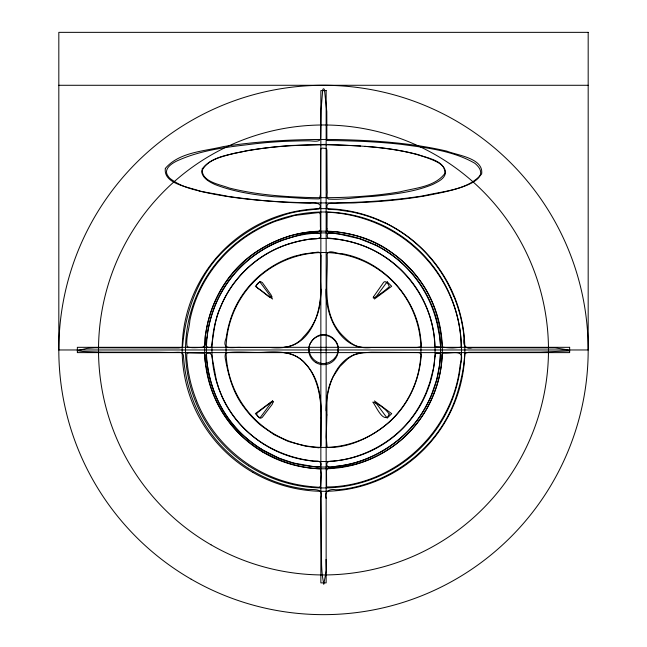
<?xml version="1.0" encoding="UTF-8"?>
<svg xmlns="http://www.w3.org/2000/svg" width="647" height="647" viewBox="0 0 647 647"><rect width="100%" height="100%" fill="white"/><g stroke="black" fill="none" stroke-linecap="round" stroke-linejoin="round"><path stroke-width="0.97" d="M320.855 289.088C320.92 312.372 310.94 344.843 283.798 347.318M326.145 410.845C326.08 387.561 336.06 355.09 363.202 352.615M220.595 306.872C214.505 319.408 213.898 333.52 211.512 346.768A1.723 1.723 0 0 1 210.971 347.204L209.418 347.504A21.65 21.65 0 0 1 208.649 347.504C202.374 346.355 208.374 337.136 207.436 332.97A134.883 134.883 0 0 1 213.089 310.851C221.031 287.608 236.689 267.187 257.013 253.389A121.434 121.434 0 0 1 282.699 239.98C293.714 237.028 308.886 230.397 319.958 233.551C320.734 234.651 321.017 236.26 320.216 237.417C317.159 239.681 313.011 238.476 309.476 239.115A151.414 151.414 0 0 0 288.198 244.202M288.182 244.162C277.304 247.566 267.065 252.864 257.838 259.536A112.416 112.416 0 0 0 239.697 276.018L233.567 283.612A104.774 104.774 0 0 0 226.749 294.15A109.65 109.65 0 0 0 220.603 306.872M289.217 236.106L284.276 237.756A127.588 127.588 0 0 0 260.474 249.144C237.109 262.917 219.875 285.586 211.189 311.126A119.485 119.485 0 0 0 205.924 332.186A67.417 67.417 0 0 0 205.665 334.087C203.829 338.001 207.21 345.538 202.479 347.35C197.456 347.471 192.07 348.288 187.218 346.905C185.479 338.575 189.288 329.032 189.862 320.548C196.809 285.311 219.317 253.648 249.483 234.408A146.052 146.052 0 0 1 275.671 221.185L294.765 215.419L318.777 212.564L319.901 213.251L320.322 214.569L320.386 226.757C322.077 233.13 313.981 232.119 309.994 231.99A104.03 104.03 0 0 0 289.217 236.098M352.065 465.056L341.875 466.908L328.854 468.218L327.099 468.946L326.509 470.895L326.614 486.965C354.362 486.916 381.69 477.284 404.027 460.971A141.96 141.96 0 0 0 433.433 432.01C441.731 420.89 448.428 408.605 453.167 395.552A130.961 130.961 0 0 0 460.171 364.649C465.905 347.989 453.895 353.691 443.43 353.06C440.567 353.683 442.54 357.508 441.844 359.457C440.744 376.085 435.423 392.333 427.707 407.02A121.321 121.321 0 0 1 418.342 421.601C410.473 432.172 400.752 441.335 389.704 448.525A121.07 121.07 0 0 1 352.073 465.088M233.389 153.517C222.253 156.695 207.202 159.388 201.88 170.962A5.645 5.645 0 0 0 201.856 172.854C203.538 178.952 209.952 182.187 215.273 184.638C234.109 191.884 254.336 194.86 274.336 196.753C289.209 197.084 304.227 198.896 319.052 198.888A1.189 1.189 0 0 0 319.489 198.645L320.475 194.383L320.653 150.12L321.082 148.608L322.141 148.114L325.918 148.43L326.889 149.845L327.131 188.875A61.57 61.57 0 0 1 327.164 190.485C327.778 193.17 325.829 197.189 328.288 199.074C343.039 200.149 357.742 196.866 372.486 196.47C392.875 194.359 413.821 192.28 432.932 184.371C437.857 181.767 444.926 178.863 445.548 172.482A8.557 8.557 0 0 0 445.209 170.242C442.807 163.456 435.083 161.046 429.058 158.499C408.475 150.905 386.582 147.823 364.787 146.335M291.037 145.494L325.045 144.386L360.614 146.02M58.82 85.283L588.18 85.283M283.798 352.615C310.94 355.09 320.92 387.561 320.855 410.845M362.457 347.407C353.755 347.043 347.399 340.217 341.608 334.539A52.48 52.48 0 0 1 333.1 322.069C323.177 300.782 328.134 276.698 327.139 254.069C328.975 248.715 337.807 254.586 341.794 253.584A115.926 115.926 0 0 1 351.806 256.002C384.9 265.877 411.815 295.089 419.175 328.846A101.628 101.628 0 0 1 420.607 337.904L421.375 343.808L421.14 346.549A0.93 0.93 0 0 1 420.801 346.832L416.506 347.585L371.281 347.512C340.427 351.297 324.875 315.17 326.145 289.088M385.305 223.183L375.155 218.791A144.386 144.386 0 0 0 350.892 211.804L337.014 209.733L328.514 209.337L327.422 208.738L326.978 207.372A6.971 6.971 0 0 1 326.889 206.304C326.775 201.969 332.509 203.57 335.243 203.384C342.894 202.584 350.617 203.401 358.26 202.648C382.142 201.629 406.025 199.438 429.592 195.054C440.696 192.596 498.983 183.457 474.898 163.319C452.682 150.468 426.074 147.734 401.083 144.33C376.417 141.588 351.628 140.714 326.872 140.536L326.8 111.648L324.495 90.079A3.356 3.356 0 0 0 324.349 89.512L323.751 88.736L323.152 88.987A2.07 2.07 0 0 0 322.772 89.553L321.049 110.014L320.645 137.164C321.179 143.27 312.186 140.617 308.562 140.836C287.931 140.828 267.284 142.049 246.822 144.774C223.87 147.459 200.546 150.614 179.195 159.946C173.016 162.462 162.033 168.81 168.422 176.607A14.76 14.76 0 0 0 169.708 178.176C185.899 191.116 208.116 192.03 227.558 196.34C254.942 200.182 282.569 202.867 310.245 203.118C314.054 202.155 324.293 203.684 318.834 208.852C306.225 210.388 293.237 211.302 281.17 216.017A144.807 144.807 0 0 0 233.13 242.601C201.015 267.704 185.818 307.543 182.543 346.881A1.909 1.909 0 0 1 181.912 347.439L178.718 347.957L94.923 347.787L86.997 348.418L77.316 350.625L82.703 351.475L102.428 352.154L154.18 352.186C161.37 352.138 168.552 352.607 175.733 352.356C178.354 352.275 182.834 351.677 183.408 355.171C184.702 374.977 189.466 394.791 198.459 412.56C218.104 453.385 259.221 483.147 304.179 488.849C310.455 490.782 324.357 486.342 320.904 497.875L321.583 564.685A157.367 157.367 0 0 0 322.408 576.04L323.759 584.346L326.306 570.322L326.096 559.42M375.179 244.995L359.692 238.8L338.818 234.004A55.909 55.909 0 0 0 330.771 233.227L328.029 233.155L327.269 235.225A8.484 8.484 0 0 0 327.285 236.276L327.552 237.578A0.93 0.93 0 0 0 327.835 237.918L335.963 238.961A130.249 130.249 0 0 1 360.12 244.663A102.768 102.768 0 0 1 379.296 253.495C411.727 272.46 434.105 308.433 434.784 346.105A1.294 1.294 0 0 0 435.294 346.687L440.623 346.994L439.717 337.006L436.887 322.562M453.862 296.35L454.76 298.582A145.235 145.235 0 0 1 463.373 331.62L463.697 334.006A65.307 65.307 0 0 1 464.036 338.324C462.5 344.536 465.67 350.116 472.561 347.771L555.15 347.908L567.581 349.784L569.683 350.884L540.771 352.122L468.565 352.283L465.403 353.157A2.022 2.022 0 0 0 464.926 353.723L463.624 365.684A186.66 186.66 0 0 1 455.787 397.881C439.612 444.918 396.166 480.203 347.399 488.606A86.504 86.504 0 0 1 335.842 489.771C329.905 488.509 323.589 491.534 326.096 498.392M385.361 223.078A140.722 140.722 0 0 1 453.725 296.407M233.381 153.485A408.702 408.702 0 0 1 291.045 145.526M375.244 244.865A118.078 118.078 0 0 1 436.822 322.578M196.542 400.752A136.873 136.873 0 0 0 232.621 452.116C253.495 470.87 280.038 483.042 307.915 486.253A48.46 48.46 0 0 0 310.52 486.56L318.656 487.288L320.572 486.512L321.349 474.162L320.605 469.366A1.197 1.197 0 0 0 320.2 468.857C278.493 467.037 238.088 443.163 218.71 405.499A114.074 114.074 0 0 1 207.558 374.257L205.156 361.155L204.557 353.222L189.345 352.841L187.258 353.254A1.221 1.221 0 0 0 186.846 353.699L186.724 358.487L187.711 367.197A139.428 139.428 0 0 0 196.607 400.728M326.937 414.978L326.217 437.081L327.131 447.489C350.035 447.991 372.211 436.685 389.284 422.127A96.257 96.257 0 0 0 413.174 388.807A102.517 102.517 0 0 0 420.413 362.83L421.456 355.033L420.582 353.286L418.552 352.558L371.313 352.219L361.058 352.914L353.351 355.138L348.021 358.551L339.74 366.671L333.011 376.91A58.448 58.448 0 0 0 328.619 388.402L327.576 393.166A51.396 51.396 0 0 0 326.913 398.512L326.937 414.978M321.211 417.97L320.928 445.508L320.354 447.214L318.898 447.813L305.788 446.236L288.182 441.408L274.191 434.735L261.437 425.815A100.762 100.762 0 0 1 243.765 406.914C233.478 393.384 228.723 376.845 225.682 360.395C225.059 357.831 223.951 352.089 228.197 352.566C239.948 351.216 251.764 352.938 263.539 352.291C278.259 351.135 295.461 351.491 305.61 363.986A51.024 51.024 0 0 1 309.792 369.065C319.958 383.145 321.316 401.164 321.211 417.97M434.897 356.707L434.048 364.827A89.31 89.31 0 0 1 433.353 368.806L429.81 382.579L426.203 392.454A115.481 115.481 0 0 1 412.365 416.854C398.358 435.997 377.67 449.649 355.171 456.742A110.152 110.152 0 0 1 334.661 460.971C332.218 461.634 327.147 460.324 326.775 463.867A7.74 7.74 0 0 0 326.759 464.853C327.681 469.771 334.96 466.026 338.3 466.115A113.451 113.451 0 0 0 358.802 461.634C385.822 452.431 410.352 434.186 424.424 409.033A125.219 125.219 0 0 0 431.589 394.597L436.798 379.377L439.766 363.816L440.364 353.48L436.248 353.367A1.779 1.779 0 0 0 435.593 353.844L434.897 356.707M271.926 297.013C270.689 299.076 266.847 294.927 265.068 293.754A44.7 44.7 0 0 1 264.235 293.075L261.501 290.754A33.086 33.086 0 0 0 260.652 290.091C258.436 288.853 254.279 286.273 257.522 283.653A9.268 9.268 0 0 1 258.687 282.602L260.612 281.655L262.35 282.585L271.117 294.975L271.926 297.013M320.88 255.864L320.645 281.55C321.316 295.622 320.791 310.325 313.722 322.942A57.486 57.486 0 0 1 303.508 336.869C295.622 347.188 282.537 348.749 270.519 347.512L241.436 347.512C233.583 346.646 220.684 351.467 226.224 337.904A109.424 109.424 0 0 1 232.888 312.695C238.298 299.432 246.693 287.422 257.263 277.757A100.625 100.625 0 0 1 294.159 256.301L303.597 253.988L318.146 252.087L320.119 252.621L320.88 255.864M206.118 354.936L206.142 355.818A57.486 57.486 0 0 0 206.628 360.12C210.307 390.052 223.029 419.628 247.154 438.755A123.593 123.593 0 0 0 262.496 449.786L279.189 458.254L293.326 462.985L316.933 467.174L320.33 466.633L321.033 464.538A5.103 5.103 0 0 0 320.831 463.26C319.505 459.54 314.612 462.104 311.797 460.826C282.755 457.219 254.926 442.831 236.39 419.992A105.647 105.647 0 0 1 222.301 397.371L218.937 388.928L216.365 380.299L211.739 355.163L209.968 353.141L206.797 353.319A1.367 1.367 0 0 0 206.401 353.747L206.118 354.936M389.219 413.983L388.103 416.353A8.718 8.718 0 0 1 387.246 417.202C381.609 420.008 375.964 406.098 372.842 402.046C379.102 404.14 385.353 408.726 389.219 413.983M327.01 228.755C326.686 235.047 335.364 230.567 338.826 232.273C357.298 234.586 375.389 240.547 390.497 251.691A121.094 121.094 0 0 1 420.453 281.219C434.444 300.257 440.793 323.678 442.176 346.994L444.449 347.366A58.359 58.359 0 0 0 452.868 347.965L461.133 347.253C461.101 316.165 449.058 285.691 429.082 262.035A142.389 142.389 0 0 0 403.696 238.517C381.463 222.6 354.451 213.34 327.139 212.208L327.01 228.755M338.316 348.571L338.041 351.483A14.493 14.493 0 0 1 336.052 356.408L333.545 359.392L330.358 361.657A16.531 16.531 0 0 1 324.018 363.565C313.124 364.067 304.179 350.245 311.741 341.195A16.094 16.094 0 0 1 315.873 337.144C324.608 330.35 338.106 337.985 338.316 348.571M273.171 401.933L272.193 404.359L262.261 417.38L260.895 418.164L259.01 417.234A10.384 10.384 0 0 1 257.797 416.199L256.511 414.072L257.449 412.673L270.745 402.507L273.123 401.269L273.171 401.933M373.359 297.013L373.311 297.296A2.596 2.596 0 0 0 373.359 298.17L376.505 296.641L383.064 291.854A34.639 34.639 0 0 0 384.787 290.527L389.381 286.67L388.103 284.025A13.603 13.603 0 0 0 386.89 282.763L385.054 281.542L383.711 282.213L373.359 297.013M202.236 168.875C201.055 181.936 219.851 184.322 228.973 187.937C256.261 194.836 284.51 196.866 312.558 197.61C341.875 198.071 371.305 196.712 400.242 191.803C415.334 187.905 434.59 186.951 444.764 173.631C445.945 160.561 427.149 158.183 418.027 154.568C390.739 147.662 362.49 145.632 334.442 144.888C305.125 144.427 275.695 145.793 246.758 150.702C231.666 154.601 212.41 155.555 202.236 168.875M165.341 168.398C163.133 184.371 189.806 186.999 200.174 191.253C235.864 199.551 272.63 201.945 309.169 202.834C347.39 203.368 385.749 201.727 423.55 195.815C443.114 191.011 467.732 190.372 481.659 173.986C483.867 158.014 457.194 155.385 446.826 151.131C411.136 142.833 374.37 140.439 337.831 139.55C299.61 139.016 261.251 140.658 223.45 146.57C203.886 151.374 179.268 152.013 165.341 168.398M272.549 400.922L259.819 418.14L255.33 413.643L272.549 400.922M387.181 281.801L374.451 299.019L391.67 286.289L387.181 281.801M259.819 281.801L255.33 286.289L272.549 299.019L259.819 281.801M391.67 413.643L387.181 418.14L374.451 400.922L391.67 413.643M588.18 32.35L58.82 32.35L58.82 349.97L588.18 349.97L588.18 32.35M326.145 90.58L320.855 90.58L320.855 582.89L326.145 582.89L326.145 90.58M569.651 347.318L77.349 347.318L77.349 352.615L569.651 352.615L569.651 347.318M262.609 452.01A118.83 118.83 0 0 0 442.322 351.685A118.83 118.83 0 0 0 265.577 246.208A118.83 118.83 0 0 0 262.609 452.01M261.081 449.026A117.083 117.083 0 0 0 440.494 354.499A117.083 117.083 0 0 0 268.926 246.386A117.083 117.083 0 0 0 261.081 449.026M262.941 443.664A111.567 111.567 0 0 0 434.93 355.567A111.567 111.567 0 0 0 272.638 250.672A111.567 111.567 0 0 0 262.941 443.664M271.667 432.495A97.454 97.454 0 0 0 420.89 353.594A97.454 97.454 0 0 0 277.943 263.814A97.454 97.454 0 0 0 271.667 432.495M316.003 362.676A14.76 14.76 0 0 0 338.26 350.108A14.76 14.76 0 0 0 316.246 337.119A14.76 14.76 0 0 0 316.003 362.676M248.44 465.743A137.973 137.973 0 0 0 461.287 357.087A137.973 137.973 0 0 0 260.765 227.081A137.973 137.973 0 0 0 248.44 465.743M252.831 472.375A141.337 141.337 0 0 0 464.837 349.97A141.337 141.337 0 0 0 252.831 227.566A141.337 141.337 0 0 0 252.831 472.375M191.156 579.186A264.68 264.68 0 0 0 588.18 349.97A264.68 264.68 0 0 0 191.156 120.746A264.68 264.68 0 0 0 191.156 579.186M211.011 544.806A224.978 224.978 0 0 0 548.478 349.97A224.978 224.978 0 0 0 211.011 155.126A224.978 224.978 0 0 0 211.011 544.806"/></g></svg>
